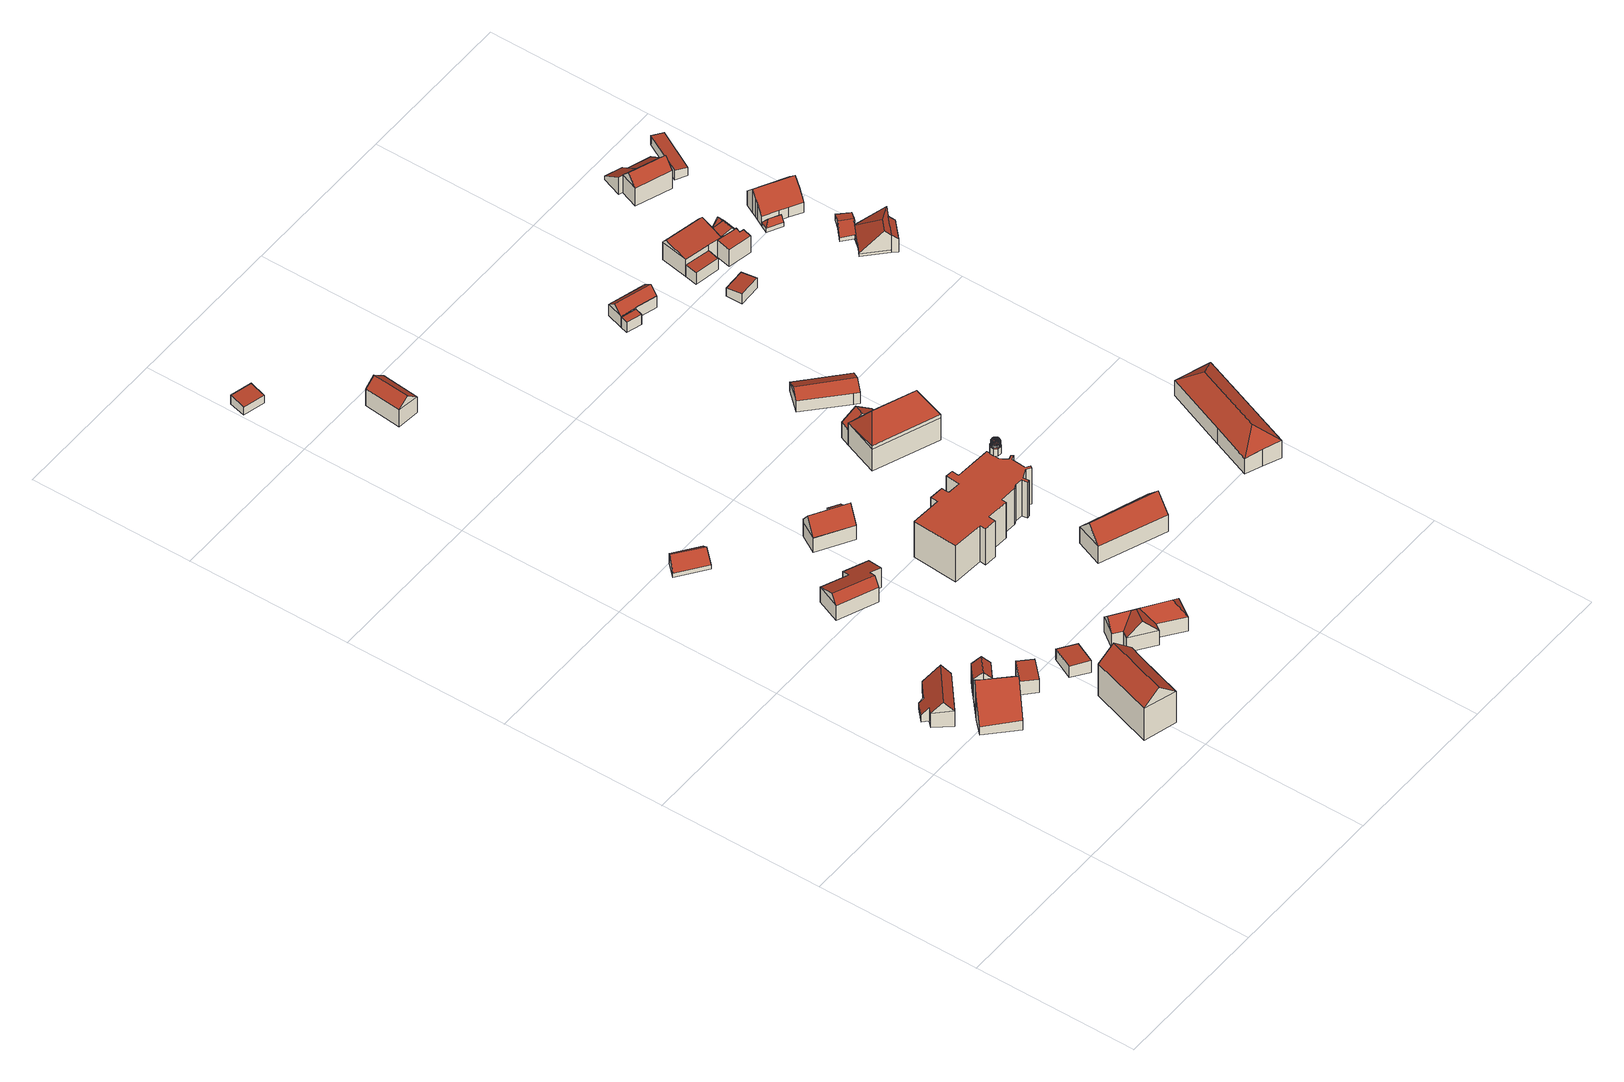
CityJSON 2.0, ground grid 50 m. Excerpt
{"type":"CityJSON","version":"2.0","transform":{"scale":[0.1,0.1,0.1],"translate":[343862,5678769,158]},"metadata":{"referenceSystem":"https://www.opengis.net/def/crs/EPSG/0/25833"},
"CityObjects":{
"building1":{"type":"Building","attributes":{"Dachtyp_tdc":"tdcFreeFormRoof","Gemeindeschluessel":14729160,"Dachneigung":50.47,"QualitaetDacherkennung":73,"Geometrietyp2DReferenz":"3000","function":"31001_9998","roofType":"5000","measuredHeight":9.14},"geometry":[{"type":"MultiSurface","lod":"2","boundaries":[[[0,1,2,3]],[[1,4,5,2]],[[4,6,7,5]],[[6,8,9,7]],[[8,10,11,9]],[[10,12,13,11]],[[12,14,15,13]],[[14,16,17,15]],[[16,0,3,17]],[[14,12,18,19]],[[0,16,19,18,10,8,6,4,1]],[[16,14,19]],[[12,10,18]],[[3,2,5,7,9,11,13,15,17]]],"semantics":{"surfaces":[{"type":"WallSurface"},{"type":"RoofSurface"},{"type":"GroundSurface"}],"values":[0,0,0,0,0,0,0,0,0,1,1,0,0,2]}}]},
"building2":{"type":"Building","attributes":{"Gemeindeschluessel":14729160,"Geometrietyp2DReferenz":"3000","function":"31001_9998","roofType":"9999"},"children":["building2-1","building2-2"]},
"building2-1":{"type":"BuildingPart","attributes":{"Dachtyp_tdc":"tdcGableRoof","Dachneigung":45.21,"QualitaetDacherkennung":80,"Geometrietyp2DReferenz":"3000","roofType":"3100","measuredHeight":9.15},"parents":["building2"],"geometry":[{"type":"MultiSurface","lod":"2","boundaries":[[[20,21,22,23,24]],[[21,25,26,22]],[[25,27,28,26]],[[27,29,30,28]],[[29,31,32,33,30]],[[27,25,21,20,34]],[[34,31,29,27]],[[35,23,22,26,28,30,33]],[[20,24,36,34]],[[24,23,35,36]],[[36,32,31,34]],[[33,32,36,35]]],"semantics":{"surfaces":[{"type":"WallSurface"},{"type":"RoofSurface"},{"type":"GroundSurface"},{"type":"ClosureSurface"}],"values":[0,0,0,0,0,1,1,2,0,3,0,3]}}]},
"building2-2":{"type":"BuildingPart","attributes":{"Dachtyp_tdc":"tdcGableRoof","Dachneigung":45.58,"QualitaetDacherkennung":80,"Geometrietyp2DReferenz":"3000","roofType":"3100","measuredHeight":11.53},"parents":["building2"],"geometry":[{"type":"MultiSurface","lod":"2","boundaries":[[[37,38,39,40]],[[38,41,42,39]],[[41,43,44,42]],[[43,45,46,44]],[[45,47,48,46]],[[47,24,23,48]],[[32,37,40,33]],[[47,45,43,41,38]],[[38,37,32,36,24,47]],[[40,39,42,44,46,48,23,35,33]],[[35,23,24,36]],[[33,35,36,32]]],"semantics":{"surfaces":[{"type":"WallSurface"},{"type":"RoofSurface"},{"type":"GroundSurface"},{"type":"ClosureSurface"}],"values":[0,0,0,0,0,0,0,1,1,2,3,3]}}]},
"building3":{"type":"Building","attributes":{"Dachtyp_tdc":"tdcPolyFlatRoof","Gemeindeschluessel":14729160,"Dachneigung":3.72,"QualitaetDacherkennung":60,"Geometrietyp2DReferenz":"3000","function":"31001_9998","roofType":"2100","measuredHeight":5.38},"geometry":[{"type":"MultiSurface","lod":"2","boundaries":[[[49,50,51,52]],[[50,53,54,51]],[[53,55,56,54]],[[55,49,52,56]],[[55,53,50,49]],[[52,51,54,56]]],"semantics":{"surfaces":[{"type":"WallSurface"},{"type":"RoofSurface"},{"type":"GroundSurface"}],"values":[0,0,0,0,1,2]}}]},
"building4":{"type":"Building","attributes":{"Dachtyp_tdc":"tdcFreeFormRoof","Gemeindeschluessel":14729160,"Dachneigung":41.33,"QualitaetDacherkennung":89,"Geometrietyp2DReferenz":"3000","function":"31001_9998","roofType":"5000","measuredHeight":16.21},"geometry":[{"type":"MultiSurface","lod":"2","boundaries":[[[57,58,59,60]],[[58,61,62,59]],[[61,63,64,62]],[[63,65,66,64]],[[65,57,60,66]],[[67,68,63,61]],[[57,65,68,67,58]],[[61,58,67]],[[65,63,68]],[[60,59,62,64,66]]],"semantics":{"surfaces":[{"type":"WallSurface"},{"type":"RoofSurface"},{"type":"GroundSurface"}],"values":[0,0,0,0,0,1,1,0,0,2]}}]},
"building5":{"type":"Building","attributes":{"Dachtyp_tdc":"tdcPolyFlatRoof","Gemeindeschluessel":14729160,"Dachneigung":4.03,"QualitaetDacherkennung":89,"Geometrietyp2DReferenz":"3000","function":"31001_9998","roofType":"2100","measuredHeight":4.36},"geometry":[{"type":"MultiSurface","lod":"2","boundaries":[[[69,70,71,72]],[[70,73,74,71]],[[73,75,76,74]],[[75,69,72,76]],[[75,73,70,69]],[[72,71,74,76]]],"semantics":{"surfaces":[{"type":"WallSurface"},{"type":"RoofSurface"},{"type":"GroundSurface"}],"values":[0,0,0,0,1,2]}}]},
"building6":{"type":"Building","attributes":{"Dachtyp_tdc":"tdcGableRoof","Gemeindeschluessel":14729160,"Dachneigung":49.99,"QualitaetDacherkennung":17,"Geometrietyp2DReferenz":"3000","function":"31001_9998","roofType":"3100","measuredHeight":5.38},"geometry":[{"type":"MultiSurface","lod":"2","boundaries":[[[77,78,79,80]],[[78,81,82,79]],[[81,83,84,82]],[[83,77,80,84]],[[81,78,85]],[[77,83,86]],[[78,77,86,85]],[[83,81,85,86]],[[80,79,82,84]]],"semantics":{"surfaces":[{"type":"WallSurface"},{"type":"RoofSurface"},{"type":"GroundSurface"}],"values":[0,0,0,0,0,0,1,1,2]}}]},
"building7":{"type":"Building","attributes":{"Dachtyp_tdc":"tdcFreeFormRoof","Gemeindeschluessel":14729160,"Dachneigung":24.27,"QualitaetDacherkennung":48,"Geometrietyp2DReferenz":"3000","function":"31001_9998","roofType":"5000","measuredHeight":8.21},"geometry":[{"type":"MultiSurface","lod":"2","boundaries":[[[87,88,89,90]],[[88,91,92,89]],[[91,93,94,92]],[[93,95,96,94]],[[95,97,98,96]],[[97,99,100,98]],[[99,101,102,100]],[[101,87,90,102]],[[99,97,95,93,91,88,103,104]],[[101,104,103,87]],[[101,99,104]],[[88,87,103]],[[90,89,92,94,96,98,100,102]]],"semantics":{"surfaces":[{"type":"WallSurface"},{"type":"RoofSurface"},{"type":"GroundSurface"}],"values":[0,0,0,0,0,0,0,0,1,1,0,0,2]}}]},
"building8":{"type":"Building","attributes":{"Dachtyp_tdc":"tdcFreeFormRoof","Gemeindeschluessel":14729160,"Dachneigung":46.32,"QualitaetDacherkennung":42,"Geometrietyp2DReferenz":"3000","function":"31001_9998","roofType":"5000","measuredHeight":9.87},"geometry":[{"type":"MultiSurface","lod":"2","boundaries":[[[105,106,107,108]],[[106,109,110,107]],[[109,111,112,110]],[[111,113,114,112]],[[113,115,116,114]],[[115,117,118,116]],[[117,119,120,118]],[[119,105,108,120]],[[121,119,117]],[[122,123,121,117,115]],[[124,122,115,113]],[[124,113,111]],[[125,126,123,122,124,111,109]],[[125,109,106]],[[126,125,106,105]],[[121,123,126,105,119]],[[108,107,110,112,114,116,118,120]]],"semantics":{"surfaces":[{"type":"WallSurface"},{"type":"RoofSurface"},{"type":"GroundSurface"}],"values":[0,0,0,0,0,0,0,0,0,1,1,1,1,0,1,1,2]}}]},
"building9":{"type":"Building","attributes":{"Dachtyp_tdc":"tdcGableRoof","Gemeindeschluessel":14729160,"Dachneigung":53.04,"QualitaetDacherkennung":73,"Geometrietyp2DReferenz":"3000","function":"31001_9998","roofType":"3100","measuredHeight":10.02},"geometry":[{"type":"MultiSurface","lod":"2","boundaries":[[[127,128,129,130]],[[128,131,132,129]],[[131,133,134,132]],[[133,135,136,134]],[[135,127,130,136]],[[135,137,138,139]],[[140,141,138,137,142]],[[133,142,137,135]],[[131,140,142,133]],[[128,141,140,131]],[[127,139,138,141,128]],[[135,139,127]],[[130,129,132,134,136]]],"semantics":{"surfaces":[{"type":"WallSurface"},{"type":"RoofSurface"},{"type":"GroundSurface"}],"values":[0,0,0,0,0,1,1,0,0,0,0,0,2]}}]},
"building10":{"type":"Building","attributes":{"Dachtyp_tdc":"tdcPolyFlatRoof","Gemeindeschluessel":14729160,"Dachneigung":33.77,"QualitaetDacherkennung":67,"Geometrietyp2DReferenz":"3000","function":"31001_9998","roofType":"2100","measuredHeight":5.43},"geometry":[{"type":"MultiSurface","lod":"2","boundaries":[[[143,144,145,146]],[[144,147,148,145]],[[147,142,149,148]],[[142,143,146,149]],[[142,147,144,143]],[[146,145,148,149]]],"semantics":{"surfaces":[{"type":"WallSurface"},{"type":"RoofSurface"},{"type":"GroundSurface"}],"values":[0,0,0,0,1,2]}}]},
"building11":{"type":"Building","attributes":{"Gemeindeschluessel":14729160,"Geometrietyp2DReferenz":"3000","BezugspunktDach":"2000","function":"31001_3041"},"children":["building11-1","building11-2","building11-3"]},
"building11-1":{"type":"BuildingPart","attributes":{"Dachtyp_tdc":"tdcLeanToRoof","Dachneigung":0,"QualitaetDacherkennung":0,"Geometrietyp2DReferenz":"3000","measuredHeight":13.1},"parents":["building11"],"geometry":[{"type":"MultiSurface","lod":"2","boundaries":[[[150,151,152,153,154,155,156,157,158,159,160,161,162,163,164,165,166,167,168,169,170,171,172,173,174,175,176,177,178,179,180,181]],[[181,180,182,183]],[[180,179,184,182]],[[179,178,185,184]],[[178,177,186,185]],[[177,176,187,186]],[[176,175,188,187]],[[175,174,189,188]],[[174,173,190,189]],[[173,172,191,190]],[[172,171,192,191]],[[171,170,193,192]],[[170,169,194,193]],[[169,168,195,194]],[[168,167,196,195]],[[167,166,197,196]],[[166,165,198,197]],[[165,164,199,198]],[[164,163,200,199]],[[163,162,201,200]],[[162,161,202,201]],[[161,160,203,202]],[[160,159,204,203]],[[159,158,205,204]],[[158,157,206,205]],[[157,156,207,206]],[[156,155,208,207]],[[155,154,209,208]],[[154,153,210,209]],[[153,152,211,210]],[[152,151,212,211]],[[151,150,213,212]],[[150,181,183,213]],[[183,182,184,185,186,187,188,189,190,191,192,193,194,195,196,197,198,199,200,201,202,203,204,205,206,207,208,209,210,211,212,213]]],"semantics":{"surfaces":[{"type":"RoofSurface"},{"type":"WallSurface"},{"type":"GroundSurface"}],"values":[0,1,1,1,1,1,1,1,1,1,1,1,1,1,1,1,1,1,1,1,1,1,1,1,1,1,1,1,1,1,1,1,1,2]}}]},
"building11-2":{"type":"BuildingPart","attributes":{"Dachtyp_tdc":"tdcFreeFormRoof","Dachneigung":89.01,"QualitaetDacherkennung":0,"Geometrietyp2DReferenz":"3000","measuredHeight":2.28},"parents":["building11"],"geometry":[{"type":"MultiSurface","lod":"2","boundaries":[[[214,215,216]],[[214,216,217]],[[214,217,218]],[[214,218,219]],[[214,219,220]],[[214,220,221]],[[214,221,222]],[[214,222,223]],[[214,223,224]],[[214,224,225]],[[214,225,226]],[[214,226,227]],[[214,227,228]],[[214,228,229]],[[214,229,215]],[[215,230,231,216]],[[231,232,216]],[[216,232,233,217]],[[233,234,217]],[[217,234,235,218]],[[222,236,237,223]],[[221,238,236,222]],[[223,237,239,224]],[[224,239,240,225]],[[225,240,241,226]],[[226,241,242,227]],[[227,242,243,228]],[[228,243,244,229]],[[229,244,230,215]],[[230,245,246,231]],[[231,246,247,232]],[[232,247,248,233]],[[233,248,249,234]],[[234,249,250,235]],[[235,250,251,252]],[[252,251,253,254]],[[254,253,255,256]],[[256,255,257,238]],[[238,257,258,236]],[[236,258,259,237]],[[237,259,260,239]],[[239,260,261,240]],[[240,261,262,241]],[[241,262,263,242]],[[242,263,264,243]],[[243,264,265,244]],[[244,265,245,230]],[[245,266,267,246]],[[246,267,268,247]],[[247,268,269,248]],[[248,269,270,249]],[[249,270,271,250]],[[250,271,272,251]],[[251,272,273,253]],[[253,273,274,255]],[[255,274,275,257]],[[257,275,276,258]],[[258,276,277,259]],[[259,277,278,260]],[[260,278,279,261]],[[261,279,280,262]],[[262,280,281,263]],[[263,281,282,264]],[[218,235,252,219]],[[219,252,254,220]],[[254,256,220]],[[220,256,238,221]],[[267,283,284,268]],[[264,282,285,265]],[[265,285,266,245]],[[266,286,283,267]],[[268,284,287,269]],[[269,287,288,270]],[[270,288,289,271]],[[271,289,290,272]],[[272,290,291,273]],[[273,291,292,274]],[[274,292,293,275]],[[275,293,294,276]],[[276,294,295,277]],[[277,295,296,278]],[[278,296,297,279]],[[279,297,298,280]],[[280,298,299,281]],[[281,299,300,282]],[[282,300,301,285]],[[285,301,286,266]],[[286,302,303,283]],[[283,303,304,284]],[[284,304,305,287]],[[287,305,306,288]],[[288,306,307,289]],[[289,307,308,290]],[[290,308,309,291]],[[291,309,310,292]],[[292,310,311,293]],[[293,311,312,294]],[[294,312,313,295]],[[295,313,314,296]],[[296,314,315,297]],[[297,315,316,298]],[[298,316,317,299]],[[299,317,318,300]],[[300,318,319,301]],[[301,319,302,286]],[[302,320,321,303]],[[303,321,322,304]],[[304,322,323,305]],[[305,323,324,306]],[[306,324,325,307]],[[307,325,326,308]],[[308,326,327,309]],[[309,327,328,310]],[[310,328,329,311]],[[316,330,331,317]],[[313,332,333,314]],[[314,333,334,315]],[[315,334,330,316]],[[317,331,335,318]],[[318,335,336,319]],[[319,336,320,302]],[[320,337,338,321]],[[321,338,339,322]],[[322,339,340,323]],[[323,340,341,324]],[[324,341,342,325]],[[325,342,343,326]],[[326,343,344,327]],[[327,344,345,328]],[[328,345,346,329]],[[329,346,347,348]],[[348,347,349,332]],[[332,349,350,333]],[[333,350,351,334]],[[334,351,352,330]],[[330,352,353,331]],[[331,353,354,335]],[[335,354,355,336]],[[336,355,337,320]],[[311,329,348,312]],[[312,348,332,313]],[[356,357,358,359]],[[360,356,359,361]],[[357,362,363,358]],[[362,364,365,363]],[[364,366,367,365]],[[366,368,369,367]],[[368,370,371,369]],[[370,372,373,371]],[[372,374,375,373]],[[374,376,377,375]],[[376,378,379,377]],[[378,380,381,379]],[[380,382,383,381]],[[382,384,385,383]],[[384,386,387,385]],[[386,388,389,387]],[[388,390,391,389]],[[390,360,361,391]],[[337,390,388,338]],[[338,388,386,339]],[[339,386,384,340]],[[340,384,382,341]],[[341,382,380,342]],[[342,380,378,343]],[[343,378,376,344]],[[344,376,374,345]],[[345,374,372,346]],[[346,372,370,347]],[[347,370,368,349]],[[349,368,366,350]],[[350,366,364,351]],[[351,364,362,352]],[[352,362,357,353]],[[353,357,356,354]],[[354,356,360,355]],[[355,360,390,337]],[[361,359,358,363,365,367,369,371,373,375,377,379,381,383,385,387,389,391]]],"semantics":{"surfaces":[{"type":"RoofSurface"},{"type":"WallSurface"},{"type":"GroundSurface"}],"values":[0,0,0,0,0,0,0,0,0,0,0,0,0,0,0,0,0,0,0,0,0,0,0,0,0,0,0,0,0,0,0,0,0,0,0,0,0,0,0,0,0,0,0,0,0,0,0,0,0,0,0,0,0,0,0,0,0,0,0,0,0,0,0,0,0,0,0,0,0,0,0,0,0,0,0,0,0,0,0,0,0,0,0,0,0,0,0,0,0,0,0,0,0,0,0,0,0,0,0,0,0,0,0,0,0,0,0,0,0,0,0,0,0,0,0,0,0,0,0,0,0,0,0,0,0,0,0,0,0,0,0,0,0,0,0,0,0,0,0,0,0,1,1,1,1,1,1,1,1,1,1,1,1,1,1,1,1,1,1,1,1,1,1,1,1,1,1,1,1,1,1,1,1,1,1,1,1,2]}}]},
"building11-3":{"type":"BuildingPart","attributes":{"Dachtyp_tdc":"tdcTentRoof","Dachneigung":45.84,"QualitaetDacherkennung":0,"Geometrietyp2DReferenz":"3000","measuredHeight":4.07},"parents":["building11"],"geometry":[{"type":"MultiSurface","lod":"2","boundaries":[[[392,393,394]],[[395,392,394]],[[396,395,394]],[[397,396,394]],[[398,397,394]],[[399,398,394]],[[400,399,394]],[[393,400,394]],[[393,392,401,402]],[[392,395,403,401]],[[395,396,404,403]],[[396,397,405,404]],[[397,398,406,405]],[[398,399,407,406]],[[399,400,408,407]],[[400,393,402,408]],[[402,401,403,404,405,406,407,408]]],"semantics":{"surfaces":[{"type":"RoofSurface"},{"type":"WallSurface"},{"type":"GroundSurface"}],"values":[0,0,0,0,0,0,0,0,1,1,1,1,1,1,1,1,2]}}]},
"building12":{"type":"Building","attributes":{"Dachtyp_tdc":"tdcPolyFlatRoof","Gemeindeschluessel":14729160,"Dachneigung":4.03,"QualitaetDacherkennung":75,"Geometrietyp2DReferenz":"3000","function":"31001_9998","roofType":"2100","measuredHeight":3.12},"geometry":[{"type":"MultiSurface","lod":"2","boundaries":[[[409,410,411,412]],[[410,413,414,411]],[[413,415,416,414]],[[415,409,412,416]],[[415,413,410,409]],[[412,411,414,416]]],"semantics":{"surfaces":[{"type":"WallSurface"},{"type":"RoofSurface"},{"type":"GroundSurface"}],"values":[0,0,0,0,1,2]}}]},
"building13":{"type":"Building","attributes":{"Dachtyp_tdc":"tdcGableRoof","Gemeindeschluessel":14729160,"Dachneigung":48.24,"QualitaetDacherkennung":87,"Geometrietyp2DReferenz":"3000","function":"31001_9998","roofType":"3100","measuredHeight":11.16},"geometry":[{"type":"MultiSurface","lod":"2","boundaries":[[[417,418,419,420]],[[418,421,422,419]],[[421,423,424,422]],[[423,417,420,424]],[[421,418,425]],[[417,423,426]],[[418,417,426,425]],[[423,421,425,426]],[[420,419,422,424]]],"semantics":{"surfaces":[{"type":"WallSurface"},{"type":"RoofSurface"},{"type":"GroundSurface"}],"values":[0,0,0,0,0,0,1,1,2]}}]},
"building14":{"type":"Building","attributes":{"Dachtyp_tdc":"tdcGableRoof","Gemeindeschluessel":14729160,"Dachneigung":40.19,"QualitaetDacherkennung":87,"Geometrietyp2DReferenz":"3000","function":"31001_9998","roofType":"3100","measuredHeight":8.8},"geometry":[{"type":"MultiSurface","lod":"2","boundaries":[[[427,428,429,430]],[[428,431,432,429]],[[431,433,434,432]],[[433,427,430,434]],[[431,428,435]],[[427,433,436]],[[428,427,436,435]],[[433,431,435,436]],[[430,429,432,434]]],"semantics":{"surfaces":[{"type":"WallSurface"},{"type":"RoofSurface"},{"type":"GroundSurface"}],"values":[0,0,0,0,0,0,1,1,2]}}]},
"building15":{"type":"Building","attributes":{"Gemeindeschluessel":14729160,"Geometrietyp2DReferenz":"3000","function":"31001_9998","roofType":"9999"},"children":["building15-1","building15-2"]},
"building15-1":{"type":"BuildingPart","attributes":{"Dachtyp_tdc":"tdcHipRoof","Dachneigung":52.57,"QualitaetDacherkennung":83,"Geometrietyp2DReferenz":"3000","roofType":"3200","measuredHeight":15.9},"parents":["building15"],"geometry":[{"type":"MultiSurface","lod":"2","boundaries":[[[437,438,439,440,441]],[[438,442,443,439]],[[442,444,445,443]],[[444,446,447,445]],[[446,448,449,450,447]],[[451,442,452]],[[448,453,454]],[[448,454,452,442,438,437]],[[453,451,452,454]],[[448,437,455,456]],[[446,453,448]],[[444,451,453,446]],[[442,451,444]],[[440,439,443,445,447,450]],[[441,455,437]],[[456,449,448]],[[441,440,450,449]],[[441,449,456,455]]],"semantics":{"surfaces":[{"type":"WallSurface"},{"type":"RoofSurface"},{"type":"GroundSurface"},{"type":"ClosureSurface"}],"values":[0,0,0,0,0,1,1,1,1,0,0,0,0,2,0,0,3,3]}}]},
"building15-2":{"type":"BuildingPart","attributes":{"Dachtyp_tdc":"tdcGableRoof","Dachneigung":36.5,"QualitaetDacherkennung":29,"Geometrietyp2DReferenz":"3000","roofType":"3100","measuredHeight":9.12},"parents":["building15"],"geometry":[{"type":"MultiSurface","lod":"2","boundaries":[[[449,457,458,450]],[[457,459,460,458]],[[459,441,440,460]],[[459,457,461]],[[457,449,456,462,461]],[[441,459,461,462,455]],[[450,458,460,440]],[[449,450,440,441]],[[462,456,455]],[[455,456,449,441]]],"semantics":{"surfaces":[{"type":"WallSurface"},{"type":"RoofSurface"},{"type":"GroundSurface"},{"type":"ClosureSurface"}],"values":[0,0,0,0,1,1,2,3,0,3]}}]},
"building16":{"type":"Building","attributes":{"Dachtyp_tdc":"tdcFreeFormRoof","Gemeindeschluessel":14729160,"Dachneigung":32.14,"QualitaetDacherkennung":72,"Geometrietyp2DReferenz":"3000","function":"31001_9998","roofType":"5000","measuredHeight":6.09},"geometry":[{"type":"MultiSurface","lod":"2","boundaries":[[[463,464,465,466]],[[464,467,468,465]],[[467,469,470,468]],[[469,471,472,470]],[[471,463,466,472]],[[467,464,473,474,469]],[[473,463,471,474]],[[471,469,474]],[[464,463,473]],[[466,465,468,470,472]]],"semantics":{"surfaces":[{"type":"WallSurface"},{"type":"RoofSurface"},{"type":"GroundSurface"}],"values":[0,0,0,0,0,1,1,0,0,2]}}]},
"building17":{"type":"Building","attributes":{"Dachtyp_tdc":"tdcFreeFormRoof","Gemeindeschluessel":14729160,"Dachneigung":34.88,"QualitaetDacherkennung":75,"Geometrietyp2DReferenz":"3000","function":"31001_9998","roofType":"5000","measuredHeight":9.88},"geometry":[{"type":"MultiSurface","lod":"2","boundaries":[[[475,476,477,478]],[[476,479,480,477]],[[479,481,482,480]],[[481,483,484,482]],[[483,485,486,484]],[[485,475,478,486]],[[479,476,487,488]],[[489,490,475,485]],[[476,490,489,487]],[[487,489,485,483,481,488]],[[476,475,490]],[[481,479,488]],[[478,477,480,482,484,486]]],"semantics":{"surfaces":[{"type":"WallSurface"},{"type":"RoofSurface"},{"type":"GroundSurface"}],"values":[0,0,0,0,0,0,1,1,1,1,0,0,2]}}]},
"building18":{"type":"Building","attributes":{"Gemeindeschluessel":14729160,"Geometrietyp2DReferenz":"3000","function":"31001_9998","roofType":"9999"},"children":["building18-1","building18-2"]},
"building18-1":{"type":"BuildingPart","attributes":{"Dachtyp_tdc":"tdcGableRoof","Dachneigung":40.12,"QualitaetDacherkennung":77,"Geometrietyp2DReferenz":"3000","roofType":"3100","measuredHeight":6.33},"parents":["building18"],"geometry":[{"type":"MultiSurface","lod":"2","boundaries":[[[491,492,493,494]],[[492,495,496,493]],[[495,497,498,499,496]],[[500,501,502,503,504]],[[501,491,494,502]],[[501,505,506,491]],[[507,508,509,506,505,500]],[[497,507,500]],[[500,505,501]],[[492,509,508,495]],[[491,506,509,492]],[[495,508,507,497]],[[494,493,496,499,503,502]],[[504,498,497,500]],[[504,503,499,498]]],"semantics":{"surfaces":[{"type":"WallSurface"},{"type":"RoofSurface"},{"type":"GroundSurface"},{"type":"ClosureSurface"}],"values":[0,0,0,0,0,1,1,0,0,0,0,0,2,0,3]}}]},
"building18-2":{"type":"BuildingPart","attributes":{"Dachtyp_tdc":"tdcPolyFlatRoof","Dachneigung":0,"QualitaetDacherkennung":19,"Geometrietyp2DReferenz":"3000","roofType":"1000","measuredHeight":3.79},"parents":["building18"],"geometry":[{"type":"MultiSurface","lod":"2","boundaries":[[[510,504,503,511]],[[498,512,513,499]],[[512,510,511,513]],[[512,498,504,510]],[[511,503,499,513]],[[499,503,504,498]]],"semantics":{"surfaces":[{"type":"WallSurface"},{"type":"RoofSurface"},{"type":"GroundSurface"},{"type":"ClosureSurface"}],"values":[0,0,0,1,2,3]}}]},
"building19":{"type":"Building","attributes":{"Dachtyp_tdc":"tdcPolyFlatRoof","Gemeindeschluessel":14729160,"Dachneigung":8.21,"QualitaetDacherkennung":92,"Geometrietyp2DReferenz":"3000","function":"31001_9998","roofType":"2100","measuredHeight":3.64},"geometry":[{"type":"MultiSurface","lod":"2","boundaries":[[[514,515,516,517]],[[515,518,519,516]],[[518,520,521,519]],[[520,514,517,521]],[[520,518,515,514]],[[517,516,519,521]]],"semantics":{"surfaces":[{"type":"WallSurface"},{"type":"RoofSurface"},{"type":"GroundSurface"}],"values":[0,0,0,0,1,2]}}]},
"building20":{"type":"Building","attributes":{"Gemeindeschluessel":14729160,"Geometrietyp2DReferenz":"3000","function":"31001_9998","roofType":"9999"},"children":["building20-1","building20-2","building20-3","building20-4","building20-5"]},
"building20-1":{"type":"BuildingPart","attributes":{"Dachtyp_tdc":"tdcGableRoof","Dachneigung":12.27,"QualitaetDacherkennung":45,"Geometrietyp2DReferenz":"3000","roofType":"3100","measuredHeight":7.79},"parents":["building20"],"geometry":[{"type":"MultiSurface","lod":"2","boundaries":[[[522,523,524,525,526]],[[527,528,529,530,531]],[[528,532,533,529]],[[532,534,535,533]],[[536,526,537,538,539,540,541]],[[542,540,539,532]],[[528,542,532]],[[527,541,540,542,528]],[[522,536,541,527]],[[534,538,537]],[[532,539,538,534]],[[526,536,522]],[[525,524,530,529,533,535,543]],[[531,523,522,527]],[[531,530,524,523]],[[534,537,543,535]],[[525,543,537,526]]],"semantics":{"surfaces":[{"type":"WallSurface"},{"type":"RoofSurface"},{"type":"GroundSurface"},{"type":"ClosureSurface"}],"values":[0,0,0,0,1,1,0,0,0,0,0,0,2,0,3,3,3]}}]},
"building20-2":{"type":"BuildingPart","attributes":{"Dachtyp_tdc":"tdcPolyFlatRoof","Dachneigung":2.78,"QualitaetDacherkennung":62,"Geometrietyp2DReferenz":"3000","roofType":"2100","measuredHeight":4.25},"parents":["building20"],"geometry":[{"type":"MultiSurface","lod":"2","boundaries":[[[544,531,530,545]],[[523,546,547,524]],[[546,544,545,547]],[[546,523,531,544]],[[545,530,524,547]],[[523,524,530,531]]],"semantics":{"surfaces":[{"type":"WallSurface"},{"type":"RoofSurface"},{"type":"GroundSurface"},{"type":"ClosureSurface"}],"values":[0,0,0,1,2,3]}}]},
"building20-3":{"type":"BuildingPart","attributes":{"Dachtyp_tdc":"tdcGableRoof","Dachneigung":11.84,"QualitaetDacherkennung":49,"Geometrietyp2DReferenz":"3000","roofType":"3100","measuredHeight":7.09},"parents":["building20"],"geometry":[{"type":"MultiSurface","lod":"2","boundaries":[[[548,549,550,551]],[[548,551,552,553,554]],[[555,556,553,552,557,558]],[[550,549,543,535,559]],[[560,556,537]],[[549,548,560,537,543]],[[555,534,537,556]],[[534,535,543,537]],[[561,562,559,535,534,555]],[[551,550,559,562]],[[551,562,561,563]],[[560,554,553,556]],[[548,554,560]],[[552,551,563,557]],[[558,561,555]],[[557,563,561,558]]],"semantics":{"surfaces":[{"type":"WallSurface"},{"type":"RoofSurface"},{"type":"GroundSurface"},{"type":"ClosureSurface"}],"values":[0,1,1,2,0,3,0,3,0,3,3,0,3,0,0,3]}}]},
"building20-4":{"type":"BuildingPart","attributes":{"Dachtyp_tdc":"tdcPolyFlatRoof","Dachneigung":3.14,"QualitaetDacherkennung":73,"Geometrietyp2DReferenz":"3000","roofType":"2100","measuredHeight":6.18},"parents":["building20"],"geometry":[{"type":"MultiSurface","lod":"2","boundaries":[[[564,526,525,565]],[[566,567,568,549,548]],[[567,569,570,568]],[[569,571,572,570]],[[571,564,565,572]],[[571,569,567,566,554,560,537,526,564]],[[565,525,543,549,568,570,572]],[[548,554,566]],[[543,525,526,537]],[[549,543,537,560,548]],[[548,560,554]]],"semantics":{"surfaces":[{"type":"WallSurface"},{"type":"RoofSurface"},{"type":"GroundSurface"},{"type":"ClosureSurface"}],"values":[0,0,0,0,0,1,2,0,3,3,3]}}]},
"building20-5":{"type":"BuildingPart","attributes":{"Dachtyp_tdc":"tdcGableRoof","Dachneigung":52.79,"QualitaetDacherkennung":54,"Geometrietyp2DReferenz":"3000","roofType":"3100","measuredHeight":7.4},"parents":["building20"],"geometry":[{"type":"MultiSurface","lod":"2","boundaries":[[[562,573,574,559]],[[573,575,576,574]],[[575,551,550,576]],[[575,573,577]],[[573,562,561,558,578,577]],[[551,575,577,578,557,563]],[[559,574,576,550]],[[562,559,550,551]],[[557,578,558]],[[551,563,561,562]],[[563,557,558,561]]],"semantics":{"surfaces":[{"type":"WallSurface"},{"type":"RoofSurface"},{"type":"GroundSurface"},{"type":"ClosureSurface"}],"values":[0,0,0,0,1,1,2,3,0,3,3]}}]},
"building21":{"type":"Building","attributes":{"Gemeindeschluessel":14729160,"Geometrietyp2DReferenz":"3000","function":"31001_9998","roofType":"9999"},"children":["building21-1","building21-2","building21-3"]},
"building21-1":{"type":"BuildingPart","attributes":{"Dachtyp_tdc":"tdcHipAndGableRoof","Dachneigung":46.81,"QualitaetDacherkennung":46,"Geometrietyp2DReferenz":"3000","roofType":"5000","measuredHeight":8.21},"parents":["building21"],"geometry":[{"type":"MultiSurface","lod":"2","boundaries":[[[579,580,581,582]],[[580,583,584,581]],[[583,585,586,584]],[[587,588,589,590]],[[588,591,592,589]],[[591,593,594,595,592]],[[596,597,579,598]],[[599,600,601,602,598,579]],[[603,596,598,602,604]],[[583,596,603,585]],[[588,601,600,591]],[[587,604,602,601,588]],[[591,600,599,593]],[[593,599,579,605]],[[580,597,596,583]],[[579,597,580]],[[582,581,584,586,590,589,592,595]],[[590,586,585,587]],[[594,593,605]],[[582,595,594,605,579]],[[585,603,604,587]]],"semantics":{"surfaces":[{"type":"WallSurface"},{"type":"RoofSurface"},{"type":"GroundSurface"},{"type":"ClosureSurface"}],"values":[0,0,0,0,0,0,1,1,1,0,0,0,0,0,0,0,2,3,0,3,3]}}]},
"building21-2":{"type":"BuildingPart","attributes":{"Dachtyp_tdc":"tdcGableRoof","Dachneigung":15.14,"QualitaetDacherkennung":80,"Geometrietyp2DReferenz":"3000","roofType":"3100","measuredHeight":2.64},"parents":["building21"],"geometry":[{"type":"MultiSurface","lod":"2","boundaries":[[[594,606,607,595]],[[606,608,609,607]],[[608,610,611,609]],[[610,612,613,611]],[[612,614,615,613]],[[614,616,617,615]],[[616,618,581,617]],[[618,619,579,582,581]],[[616,614,612,610]],[[610,608,606,594,605,619,618,616]],[[595,607,609,611,613,615,617,581,582]],[[605,579,619]],[[594,595,582,579,605]]],"semantics":{"surfaces":[{"type":"WallSurface"},{"type":"RoofSurface"},{"type":"GroundSurface"},{"type":"ClosureSurface"}],"values":[0,0,0,0,0,0,0,0,1,1,2,0,3]}}]},
"building21-3":{"type":"BuildingPart","attributes":{"Dachtyp_tdc":"tdcPolyFlatRoof","Dachneigung":42.98,"QualitaetDacherkennung":48,"Geometrietyp2DReferenz":"3000","roofType":"2100","measuredHeight":6.58},"parents":["building21"],"geometry":[{"type":"MultiSurface","lod":"2","boundaries":[[[620,604,587,590,621]],[[622,623,624,586,585,603]],[[623,620,621,624]],[[623,622,604,620]],[[621,590,586,624]],[[622,603,604]],[[585,586,590,587]],[[585,587,604,603]]],"semantics":{"surfaces":[{"type":"WallSurface"},{"type":"RoofSurface"},{"type":"GroundSurface"},{"type":"ClosureSurface"}],"values":[0,0,0,1,2,0,3,3]}}]},
"building22":{"type":"Building","attributes":{"Gemeindeschluessel":14729160,"Geometrietyp2DReferenz":"3000","function":"31001_9998","roofType":"9999"},"children":["building22-1","building22-2"]},
"building22-1":{"type":"BuildingPart","attributes":{"Dachtyp_tdc":"tdcGableRoof","Dachneigung":42.41,"QualitaetDacherkennung":67,"Geometrietyp2DReferenz":"3000","roofType":"3100","measuredHeight":8.47},"parents":["building22"],"geometry":[{"type":"MultiSurface","lod":"2","boundaries":[[[625,626,627,628]],[[626,629,630,627]],[[629,631,632,630]],[[631,633,634,635,632]],[[636,637,638,639,640]],[[637,641,642,638]],[[641,643,644,642]],[[643,645,646,644]],[[645,647,648,646]],[[647,625,628,648]],[[643,641,637,636,633,631,629,626,625]],[[625,647,645,643]],[[628,627,630,632,635,639,638,642,644,646,648]],[[640,634,633,636]],[[640,639,635,634]]],"semantics":{"surfaces":[{"type":"WallSurface"},{"type":"RoofSurface"},{"type":"GroundSurface"},{"type":"ClosureSurface"}],"values":[0,0,0,0,0,0,0,0,0,0,1,1,2,0,3]}}]},
"building22-2":{"type":"BuildingPart","attributes":{"Dachtyp_tdc":"tdcFreeFormRoof","Dachneigung":56.58,"QualitaetDacherkennung":15,"Geometrietyp2DReferenz":"3000","roofType":"5000","measuredHeight":3.27},"parents":["building22"],"geometry":[{"type":"MultiSurface","lod":"2","boundaries":[[[649,650,651,652]],[[650,640,639,651]],[[634,649,652,635]],[[640,650,653]],[[654,653,650,649]],[[634,640,653,654]],[[634,654,649]],[[652,651,639,635]],[[635,639,640,634]]],"semantics":{"surfaces":[{"type":"WallSurface"},{"type":"RoofSurface"},{"type":"GroundSurface"},{"type":"ClosureSurface"}],"values":[0,0,0,1,1,1,0,2,3]}}]},
"building23":{"type":"Building","attributes":{"Gemeindeschluessel":14729160,"Geometrietyp2DReferenz":"3000","function":"31001_9998","roofType":"9999"},"children":["building23-1","building23-2","building23-3"]},
"building23-1":{"type":"BuildingPart","attributes":{"Dachtyp_tdc":"tdcPolyFlatRoof","Dachneigung":37.05,"QualitaetDacherkennung":82,"Geometrietyp2DReferenz":"3000","roofType":"2100","measuredHeight":6.53},"parents":["building23"],"geometry":[{"type":"MultiSurface","lod":"2","boundaries":[[[655,656,657,658]],[[655,658,659,660]],[[660,661,656,655]],[[658,657,662,659]],[[661,662,657,656]],[[660,659,662,661]]],"semantics":{"surfaces":[{"type":"WallSurface"},{"type":"RoofSurface"},{"type":"GroundSurface"},{"type":"ClosureSurface"}],"values":[0,0,1,2,3,3]}}]},
"building23-2":{"type":"BuildingPart","attributes":{"Dachtyp_tdc":"tdcPolyFlatRoof","Dachneigung":37.06,"QualitaetDacherkennung":72,"Geometrietyp2DReferenz":"3000","roofType":"2100","measuredHeight":6.39},"parents":["building23"],"geometry":[{"type":"MultiSurface","lod":"2","boundaries":[[[663,664,665,666]],[[664,667,668,665]],[[667,669,670,668]],[[669,660,659,670]],[[661,660,669,667,664,663]],[[666,665,668,670,659,662]],[[662,659,660,661]],[[662,661,663,666]]],"semantics":{"surfaces":[{"type":"WallSurface"},{"type":"RoofSurface"},{"type":"GroundSurface"},{"type":"ClosureSurface"}],"values":[0,0,0,0,1,2,3,3]}}]},
"building23-3":{"type":"BuildingPart","attributes":{"Dachtyp_tdc":"tdcGableRoof","Dachneigung":48.13,"QualitaetDacherkennung":79,"Geometrietyp2DReferenz":"3000","roofType":"3100","measuredHeight":9.57},"parents":["building23"],"geometry":[{"type":"MultiSurface","lod":"2","boundaries":[[[671,672,673,674]],[[672,675,663,666,673]],[[671,674,657,656]],[[675,672,676]],[[671,656,677]],[[672,671,677,676]],[[656,675,676,677]],[[674,673,666,662,657]],[[661,663,675,656]],[[656,657,662,661]],[[661,662,666,663]]],"semantics":{"surfaces":[{"type":"WallSurface"},{"type":"RoofSurface"},{"type":"GroundSurface"},{"type":"ClosureSurface"}],"values":[0,0,0,0,0,1,1,2,0,3,3]}}]},
"building24":{"type":"Building","attributes":{"Dachtyp_tdc":"tdcPolyFlatRoof","Gemeindeschluessel":14729160,"Dachneigung":7.38,"QualitaetDacherkennung":74,"Geometrietyp2DReferenz":"3000","function":"31001_9998","roofType":"2100","measuredHeight":3.35},"geometry":[{"type":"MultiSurface","lod":"2","boundaries":[[[678,679,680,681]],[[679,682,683,680]],[[682,684,685,683]],[[684,678,681,685]],[[684,682,679,678]],[[681,680,683,685]]],"semantics":{"surfaces":[{"type":"WallSurface"},{"type":"RoofSurface"},{"type":"GroundSurface"}],"values":[0,0,0,0,1,2]}}]}
},
"vertices":[
[22,529,213],[7,544,188],[7,544,165],[22,529,165],[34,570,184],[34,570,165],[44,579,183],[44,579,165],[54,570,200],[54,570,165],[100,608,199],[100,608,165],[148,551,222],[148,551,165],[44,465,222],[44,465,165],[5,512,216],[5,512,165],[130,572,256],[26,486,256],
[148,481,242],[165,497,242],[165,497,176],[148,481,176],[148,481,240],[192,519,242],[192,519,176],[208,500,267],[208,500,176],[224,481,243],[224,481,176],[180,445,244],[180,445,242],[180,445,176],[164,462,267],[164,462,176],[164,462,241],
[222,398,244],[187,365,291],[187,365,176],[222,398,176],[129,310,210],[129,310,176],[49,388,206],[49,388,176],[88,428,263],[88,428,176],[109,446,291],[109,446,176],
[214,382,240],[264,431,245],[264,431,191],[214,382,191],[299,395,245],[299,395,191],[250,346,240],[250,346,191],
[426,149,293],[379,4,293],[379,4,180],[426,149,180],[278,33,296],[278,33,180],[340,223,296],[340,223,180],[443,192,291],[443,192,180],[326,19,342],[388,209,342],
[345,362,264],[391,325,268],[391,325,225],[345,362,225],[361,261,269],[361,261,225],[313,297,264],[313,297,225],
[110,1287,213],[27,1349,212],[27,1349,197],[110,1287,197],[65,1387,232],[65,1387,197],[137,1331,233],[137,1331,197],[49,1372,250],[126,1313,250],
[134,907,269],[164,979,271],[164,979,216],[134,907,216],[242,946,271],[242,946,216],[253,972,259],[253,972,216],[324,942,259],[324,942,216],[299,883,288],[299,883,216],[268,896,288],[268,896,216],[252,857,269],[252,857,216],[141,924,298],[259,875,298],
[476,243,292],[451,262,292],[451,262,240],[476,243,240],[488,313,292],[488,313,240],[656,198,292],[656,198,240],[616,139,292],[616,139,240],[547,191,292],[547,191,240],[532,170,292],[532,170,240],[461,222,292],[461,222,240],[497,196,338],[539,238,327],[524,235,338],[613,185,329],[470,288,325],[521,251,327],
[281,1087,288],[314,1142,288],[314,1142,237],[281,1087,237],[385,1101,288],[385,1101,237],[418,1082,288],[418,1082,237],[384,1025,288],[384,1025,237],[403,1057,337],[300,1118,337],[281,1087,290],[385,1101,298],[314,1142,299],[418,1082,297],
[385,1101,297],[402,1131,274],[402,1131,243],[385,1101,243],[435,1112,274],[435,1112,243],[418,1082,243],
[596,854,400],[598,876,400],[575,878,400],[572,835,400],[531,838,400],[532,861,400],[489,864,400],[488,842,400],[395,848,400],[385,709,400],[481,702,400],[480,684,400],[518,681,400],[520,703,400],[589,698,400],[590,712,400],[643,709,400],[654,715,400],[678,713,400],[680,696,400],[688,697,400],[686,714,400],[715,727,400],[728,717,400],[732,724,400],[720,733,400],[723,776,400],[737,781,400],[734,788,400],[720,783,400],[706,805,400],[709,846,400],[706,805,269],[709,846,269],[720,783,269],[734,788,269],[737,781,269],[723,776,269],[720,733,269],[732,724,269],[728,717,269],[715,727,269],[686,714,269],[688,697,269],[680,696,269],[678,713,269],[654,715,269],[643,709,269],[590,712,269],[589,698,269],[520,703,269],[518,681,269],[480,684,269],[481,702,269],[385,709,269],[395,848,269],[488,842,269],[489,864,269],[532,861,269],[531,838,269],[572,835,269],[575,878,269],[598,876,269],[596,854,269],
[609,746,589],[611,746,589],[611,747,589],[610,748,589],[609,748,589],[608,748,589],[607,747,589],[607,746,589],[607,745,589],[607,744,589],[608,744,589],[609,743,589],[610,743,589],[610,744,589],[611,744,589],[611,745,589],[614,746,589],[613,747,589],[613,749,589],[611,750,589],[610,750,589],[608,750,589],[605,744,589],[606,743,589],[604,746,589],[607,742,589],[608,741,589],[610,741,589],[611,742,589],[613,743,589],[613,744,589],[616,746,588],[615,748,588],[614,750,588],[612,752,588],[610,752,588],[608,752,588],[606,752,588],[607,750,589],[604,750,588],[606,749,589],[603,748,588],[605,747,589],[602,746,588],[603,743,588],[604,741,588],[606,740,588],[608,739,588],[610,739,588],[612,740,588],[614,741,588],[615,743,588],[618,746,586],[617,749,586],[616,751,586],[613,753,586],[611,754,586],[608,754,586],[605,753,586],[602,751,586],[601,749,586],[600,746,586],[601,743,586],[602,740,586],[605,738,586],[608,737,586],[611,737,586],[613,738,586],[616,740,586],[619,749,584],[617,752,584],[617,743,586],[619,746,584],[614,755,584],[611,756,584],[607,756,584],[604,755,584],[601,752,584],[599,749,584],[599,746,584],[599,742,584],[601,739,584],[604,737,584],[607,736,584],[611,736,584],[614,737,584],[617,739,584],[619,742,584],[621,746,582],[620,750,582],[618,753,582],[615,756,582],[611,757,582],[607,757,582],[603,756,582],[600,753,582],[598,750,582],[598,746,582],[598,742,582],[600,738,582],[603,736,582],[607,734,582],[611,734,582],[615,736,582],[618,738,582],[620,742,582],[622,746,580],[621,750,580],[619,754,580],[615,757,580],[611,758,580],[607,758,580],[603,757,580],[600,754,580],[597,750,580],[597,746,580],[611,733,580],[615,735,580],[600,738,580],[603,735,580],[607,733,580],[619,738,580],[621,742,580],[622,746,578],[621,750,578],[619,754,578],[616,757,578],[611,759,578],[607,759,578],[603,757,578],[599,754,578],[597,750,578],[596,746,578],[597,741,578],[597,742,580],[599,737,578],[603,735,578],[607,733,578],[611,733,578],[616,735,578],[619,737,578],[621,741,578],[619,737,575],[616,735,575],[616,735,567],[619,737,567],[621,741,575],[621,741,567],[611,733,575],[611,733,567],[607,733,575],[607,733,567],[603,735,575],[603,735,567],[599,737,575],[599,737,567],[597,741,575],[597,741,567],[596,746,575],[596,746,567],[597,750,575],[597,750,567],[599,754,575],[599,754,567],[603,757,575],[603,757,567],[607,759,575],[607,759,567],[611,759,575],[611,759,567],[616,757,575],[616,757,567],[619,754,575],[619,754,567],[621,750,575],[621,750,567],[622,746,575],[622,746,567],
[604,760,565],[595,752,565],[609,746,580],[616,760,565],[624,751,565],[623,739,565],[614,731,565],[602,732,565],[595,741,565],[604,760,539],[595,752,539],[616,760,539],[624,751,539],[623,739,539],[614,731,539],[602,732,539],[595,741,539],
[88,2733,34],[76,2682,30],[76,2682,2],[88,2733,2],[9,2699,30],[9,2699,2],[22,2750,34],[22,2750,2],
[845,369,341],[645,446,343],[645,446,280],[845,369,280],[677,528,340],[677,528,280],[877,455,339],[877,455,280],[660,486,391],[860,411,391],
[175,2325,107],[187,2440,107],[187,2440,46],[175,2325,46],[256,2433,103],[256,2433,46],[244,2318,103],[244,2318,46],[218,2437,134],[207,2322,134],
[722,1201,331],[825,1161,331],[825,1161,251],[722,1201,251],[722,1201,307],[833,1158,331],[833,1158,251],[792,1053,331],[792,1053,251],[597,1129,331],[597,1129,251],[637,1234,331],[637,1234,307],[637,1234,251],[792,1053,343],[773,1116,410],[597,1129,343],[647,1165,410],[692,1213,331],[664,1224,331],
[649,1264,307],[649,1264,251],[734,1231,307],[734,1231,251],[688,1248,343],[677,1219,343],
[847,1369,263],[792,1309,272],[792,1309,232],[847,1369,232],[779,1321,272],[779,1321,232],[670,1423,273],[670,1423,232],[723,1483,263],[723,1483,232],[814,1334,293],[691,1447,293],
[1345,599,352],[1225,284,352],[1225,284,289],[1345,599,289],[1172,306,349],[1172,306,289],[1121,326,345],[1121,326,289],[1168,447,345],[1168,447,289],[1244,639,345],[1244,639,289],[1199,360,387],[1122,326,346],[1281,570,387],[1344,597,354],
[908,2078,113],[892,2028,113],[892,2028,72],[908,2078,72],[826,2048,113],[826,2048,72],[826,2047,113],[826,2047,110],[826,2047,72],[780,2060,113],[796,2112,113],[796,2112,72],[780,2060,72],[780,2060,110],[788,2087,136],[900,2053,136],[826,2047,114],[826,2048,114],[892,2028,114],
[773,2038,110],[773,2038,72],[819,2024,110],[819,2024,72],
[999,1835,149],[998,1885,142],[998,1885,113],[999,1835,113],[1067,1888,142],[1067,1888,113],[1069,1838,149],[1069,1838,113],
[1093,2010,147],[1093,2010,128],[1093,2010,85],[1120,2003,85],[1120,2003,147],[1016,2027,147],[1031,2110,147],[1031,2110,85],[1016,2027,85],[1016,2027,128],[1154,2085,147],[1154,2085,85],[1143,2037,147],[1143,2037,85],[1093,2010,148],[1134,2000,147],[1143,2037,156],[1151,2072,163],[1029,2098,163],[1016,2027,148],[1031,2110,149],[1134,2000,85],
[1009,1989,126],[1009,1989,85],[1085,1974,126],[1085,1974,85],
[1184,1989,140],[1184,1989,85],[1192,2023,85],[1192,2023,140],[1179,2027,156],[1171,1992,156],[1178,1990,147],[1143,2037,149],[1134,2000,149],[1178,2027,156],[1173,2028,155],[1160,2032,85],[1142,1998,147],[1165,2030,145],[1160,2032,138],[1191,2023,140],
[1112,1958,145],[1112,1958,85],[1184,1989,147],[1180,1974,146],[1180,1974,85],[1192,1971,146],[1192,1971,85],[1185,1943,145],[1185,1943,85],
[1162,2047,136],[1162,2047,85],[1196,2039,138],[1196,2039,85],[1179,2043,159],[1176,2027,159],
[1329,1720,199],[1331,1718,199],[1331,1718,190],[1329,1720,190],[1391,1661,199],[1391,1661,190],[1363,1635,199],[1363,1635,190],[1313,1589,199],[1254,1648,199],[1254,1648,190],[1313,1589,190],[1275,1667,199],[1275,1667,190],[1279,1672,199],[1279,1672,195],[1279,1672,190],[1391,1661,253],[1331,1718,201],[1331,1629,272],[1279,1672,200],[1275,1667,201],[1254,1648,200],[1301,1601,272],[1363,1635,254],[1313,1589,255],[1288,1681,199],
[1298,1695,204],[1298,1695,190],[1268,1720,203],[1268,1720,190],[1303,1753,216],[1303,1753,190],[1324,1775,211],[1324,1775,190],[1354,1745,211],[1354,1745,190],[1335,1724,216],[1335,1724,190],[1331,1718,214],[1329,1720,214],
[1326,1576,238],[1326,1576,190],[1363,1635,255],[1376,1623,238],[1376,1623,190],
[1383,1946,202],[1372,1924,179],[1372,1924,117],[1383,1946,117],[1357,1899,153],[1357,1899,117],[1320,1920,153],[1320,1920,117],[1296,1933,153],[1296,1933,131],[1296,1933,117],[1253,1957,153],[1265,1979,176],[1265,1979,117],[1253,1957,117],[1253,1957,131],[1270,1989,186],[1270,1989,117],[1278,2004,202],[1278,2004,117],[1293,2032,169],[1293,2032,117],[1398,1974,169],[1398,1974,117],
[1285,1911,131],[1241,1935,131],[1241,1935,117],[1285,1911,117],[1258,1940,150],[1290,1922,150],
[1287,2335,118],[1273,2295,150],[1273,2295,84],[1287,2335,84],[1220,2359,84],[1220,2359,118],[1207,2321,148],[1207,2321,84],
[1167,2337,147],[1155,2341,147],[1155,2341,84],[1167,2337,84],[1177,2402,98],[1177,2402,84],[1229,2383,98],[1229,2383,84],
[1254,2243,149],[1147,2282,147],[1147,2282,84],[1254,2243,84],[1167,2337,148],[1157,2310,180],[1264,2270,180],
[1347,2378,121],[1380,2360,116],[1380,2360,87],[1347,2378,87],[1313,2236,116],[1313,2236,87],[1280,2254,121],[1280,2254,87]
]}
